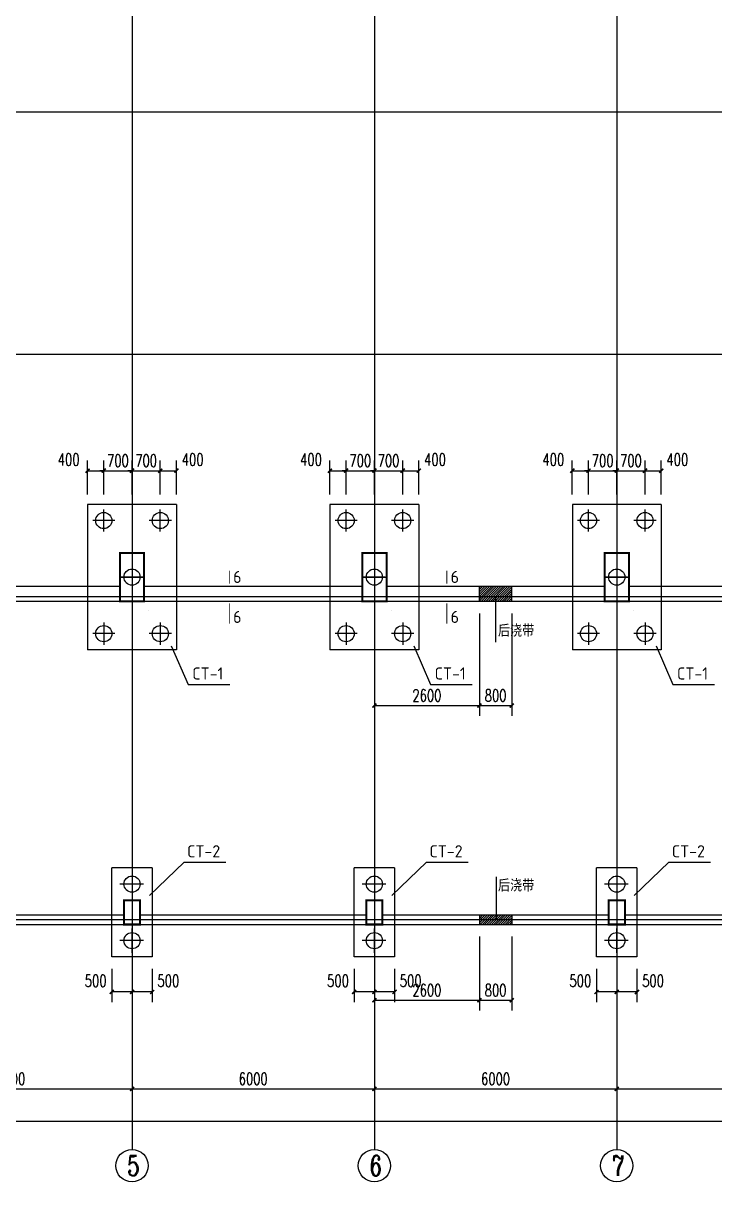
# Model space of a CAD drawing. Extents: x -73672 to 366960, y -527333 to 140666.
# Drawn here: x 213079 to 230202, y -4262 to 24421 of the extents above; entities that cross this region are included whole.
import ezdxf
from ezdxf.enums import TextEntityAlignment as Align

# ---------------------------------------------------------------- set-up
doc = ezdxf.new("R2010")
doc.units = 0
doc.header["$LTSCALE"] = 1000
doc.header["$MEASUREMENT"] = 0
for name, color, linetype in [('AXIS', 3, 'Continuous'), ('AXIS_TEXT', 7, 'Continuous'), ('COLUMN', 9, 'Continuous'), ('E_WINDOW', 4, 'Continuous'), ('NUM', 3, 'Continuous'), ('TEXT', 3, 'Continuous'), ('WALL', 9, 'Continuous'), ('建-尺寸', 3, 'Continuous')]:
    doc.layers.add(name, color=color, linetype=linetype)
doc.styles.add('_TCH_AXIS', font='COMPLEX', dxfattribs={"bigfont": 'GBCBIG'})
doc.styles.add('_TCH_DIM_T3', font='SIMPLEX', dxfattribs={"width": 0.705882, "bigfont": 'GBCBIG'})
doc.styles.add('A-DIM_T3', font='SIMPLEX', dxfattribs={"width": 0.705882, "bigfont": 'GBCBIG'})
doc.styles.add('COMPLEX', font='COMPLEX', dxfattribs={"bigfont": 'Tssdchn.shx'})
doc.styles.add('TSSD_Norm', font='Tssdeng.shx', dxfattribs={"bigfont": 'hztxt.shx'})
doc.dimstyles.new('_TCH_ARCH-100', dxfattribs={"dimtxt": 297.5, "dimasz": 100, "dimexe": 250, "dimexo": 300, "dimgap": 100, "dimtad": 1, "dimdec": 0, "dimzin": 0, "dimdsep": 46, "dimtxsty": '_TCH_DIM_T3', "dimblk": 'ARCHTICK', "dimcen": 0.09, "dimclrt": 7, "dimazin": 2, "dimtfac": 1, "dimtdec": 0, "dimtix": 1, "dimtmove": 2, "dimatfit": 3, "dimfxl": 0, "dimtolj": 1, "dimtzin": 0, "dimarcsym": 0})
doc.dimstyles.new('A-DIM-100', dxfattribs={"dimtxt": 297.5, "dimasz": 100, "dimexe": 250, "dimexo": 300, "dimgap": 100, "dimtad": 1, "dimdec": 0, "dimzin": 0, "dimdsep": 46, "dimtxsty": 'A-DIM_T3', "dimblk": 'ARCHTICK', "dimcen": 0.09, "dimclrt": 7, "dimazin": 2, "dimtfac": 1, "dimtdec": 0, "dimtix": 1, "dimtmove": 2, "dimatfit": 3, "dimfxl": 0, "dimtolj": 1, "dimtzin": 0, "dimarcsym": 0})
pattern_1 = [(45, (300577.177, -106642.165), (-28.0633, 28.0633), [])]

# ---------------------------------------------------------------- blocks, each defined once
blk = doc.blocks.new('_reinbk')
blk.add_line((0, 0), (0, 0))
blk = doc.blocks.new('_AXISO')
blk.add_circle((0, 0), 0.5)
at = {"layer": 'AXIS_TEXT', "style": 'COMPLEX'}
blk.add_attdef('A', text='', height=0.56, dxfattribs=at).set_placement((-0.25, -0.28), (0.25, -0.28), align=Align.FIT)
blk = doc.blocks.new('_ArchTick')
at = {"color": 0, "linetype": 'ByBlock', "const_width": 0.4}
blk.add_lwpolyline([(-0.5, -0.5), (0.5, 0.5)], dxfattribs=at)
blk = doc.blocks.new('*D7920')
at = {"layer": 'AXIS', "color": 0, "lineweight": -2}
for p, q in [((191774, 238), (191774, -3012)), ((306114, 238), (306114, -3012)), ((191774, -2762), (306114, -2762))]:
    blk.add_line(p, q, dxfattribs=at)
at = {"layer": 'Defpoints', "color": 0}
for p in [(191774, 538), (306114, 538), (306114, -2762)]:
    blk.add_point(p, dxfattribs=at)
at = {"layer": 'AXIS', "color": 0, "linetype": 'ByBlock', "lineweight": -2, "xscale": 100, "yscale": 100, "zscale": 100, "rotation": 180}
blk.add_blockref('_ArchTick', (191774, -2762), dxfattribs=at)
at = {"layer": 'AXIS', "color": 0, "linetype": 'ByBlock', "lineweight": -2, "xscale": 100, "yscale": 100, "zscale": 100}
blk.add_blockref('_ArchTick', (306114, -2762), dxfattribs=at)
at = {"layer": 'AXIS', "color": 7, "insert": (248944, -2513), "char_height": 297.5, "attachment_point": 5, "style": '_TCH_DIM_T3'}
blk.add_mtext('\\A1;114340', dxfattribs=at)
blk = doc.blocks.new('*D7924')
at = {"layer": 'AXIS', "color": 0, "lineweight": -2}
for p, q in [((209774, 238), (209774, -2212)), ((215774, 238), (215774, -2212)), ((209774, -1962), (215774, -1962))]:
    blk.add_line(p, q, dxfattribs=at)
at = {"layer": 'Defpoints', "color": 0}
for p in [(209774, 538), (215774, 538), (215774, -1962)]:
    blk.add_point(p, dxfattribs=at)
at = {"layer": 'AXIS', "color": 0, "linetype": 'ByBlock', "lineweight": -2, "xscale": 100, "yscale": 100, "zscale": 100, "rotation": 180}
blk.add_blockref('_ArchTick', (209774, -1962), dxfattribs=at)
at = {"layer": 'AXIS', "color": 0, "linetype": 'ByBlock', "lineweight": -2, "xscale": 100, "yscale": 100, "zscale": 100}
blk.add_blockref('_ArchTick', (215774, -1962), dxfattribs=at)
at = {"layer": 'AXIS', "color": 7, "insert": (212774, -1713), "char_height": 297.5, "attachment_point": 5, "style": '_TCH_DIM_T3'}
blk.add_mtext('\\A1;6000', dxfattribs=at)
blk = doc.blocks.new('*D7925')
at = {"layer": 'AXIS', "color": 0, "lineweight": -2}
for p, q in [((215774, 238), (215774, -2212)), ((221774, 238), (221774, -2212)), ((215774, -1962), (221774, -1962))]:
    blk.add_line(p, q, dxfattribs=at)
at = {"layer": 'Defpoints', "color": 0}
for p in [(215774, 538), (221774, 538), (221774, -1962)]:
    blk.add_point(p, dxfattribs=at)
at = {"layer": 'AXIS', "color": 0, "linetype": 'ByBlock', "lineweight": -2, "xscale": 100, "yscale": 100, "zscale": 100, "rotation": 180}
blk.add_blockref('_ArchTick', (215774, -1962), dxfattribs=at)
at = {"layer": 'AXIS', "color": 0, "linetype": 'ByBlock', "lineweight": -2, "xscale": 100, "yscale": 100, "zscale": 100}
blk.add_blockref('_ArchTick', (221774, -1962), dxfattribs=at)
at = {"layer": 'AXIS', "color": 7, "insert": (218774, -1713), "char_height": 297.5, "attachment_point": 5, "style": '_TCH_DIM_T3'}
blk.add_mtext('\\A1;6000', dxfattribs=at)
blk = doc.blocks.new('*D7926')
at = {"layer": 'AXIS', "color": 0, "lineweight": -2}
for p, q in [((221774, 238), (221774, -2212)), ((227774, 238), (227774, -2212)), ((221774, -1962), (227774, -1962))]:
    blk.add_line(p, q, dxfattribs=at)
at = {"layer": 'Defpoints', "color": 0}
for p in [(221774, 538), (227774, 538), (227774, -1962)]:
    blk.add_point(p, dxfattribs=at)
at = {"layer": 'AXIS', "color": 0, "linetype": 'ByBlock', "lineweight": -2, "xscale": 100, "yscale": 100, "zscale": 100, "rotation": 180}
blk.add_blockref('_ArchTick', (221774, -1962), dxfattribs=at)
at = {"layer": 'AXIS', "color": 0, "linetype": 'ByBlock', "lineweight": -2, "xscale": 100, "yscale": 100, "zscale": 100}
blk.add_blockref('_ArchTick', (227774, -1962), dxfattribs=at)
at = {"layer": 'AXIS', "color": 7, "insert": (224774, -1713), "char_height": 297.5, "attachment_point": 5, "style": '_TCH_DIM_T3'}
blk.add_mtext('\\A1;6000', dxfattribs=at)
blk = doc.blocks.new('*D7927')
at = {"layer": 'AXIS', "color": 0, "lineweight": -2}
for p, q in [((227774, 238), (227774, -2212)), ((233774, 238), (233774, -2212)), ((227774, -1962), (233774, -1962))]:
    blk.add_line(p, q, dxfattribs=at)
at = {"layer": 'Defpoints', "color": 0}
for p in [(227774, 538), (233774, 538), (233774, -1962)]:
    blk.add_point(p, dxfattribs=at)
at = {"layer": 'AXIS', "color": 0, "linetype": 'ByBlock', "lineweight": -2, "xscale": 100, "yscale": 100, "zscale": 100, "rotation": 180}
blk.add_blockref('_ArchTick', (227774, -1962), dxfattribs=at)
at = {"layer": 'AXIS', "color": 0, "linetype": 'ByBlock', "lineweight": -2, "xscale": 100, "yscale": 100, "zscale": 100}
blk.add_blockref('_ArchTick', (233774, -1962), dxfattribs=at)
at = {"layer": 'AXIS', "color": 7, "insert": (230774, -1713), "char_height": 297.5, "attachment_point": 5, "style": '_TCH_DIM_T3'}
blk.add_mtext('\\A1;6000', dxfattribs=at)
blk = doc.blocks.new('*D8069')
at = {"layer": 'Defpoints', "color": 0}
for p in [(221074, 13343), (220674, 12457), (221074, 12457)]:
    blk.add_point(p, dxfattribs=at)
at = {"layer": '建-尺寸', "color": 0, "lineweight": -2}
for p, q in [((220674, 12757), (220674, 13593)), ((221074, 12757), (221074, 13593)), ((220674, 13343), (221074, 13343))]:
    blk.add_line(p, q, dxfattribs=at)
at = {"layer": '建-尺寸', "color": 0, "linetype": 'ByBlock', "lineweight": -2, "xscale": 100, "yscale": 100, "zscale": 100, "rotation": 180}
blk.add_blockref('_ArchTick', (220674, 13343), dxfattribs=at)
at = {"layer": '建-尺寸', "color": 0, "linetype": 'ByBlock', "lineweight": -2, "xscale": 100, "yscale": 100, "zscale": 100}
blk.add_blockref('_ArchTick', (221074, 13343), dxfattribs=at)
at = {"layer": '建-尺寸', "color": 7, "insert": (220204, 13618), "char_height": 297.5, "attachment_point": 5, "style": 'A-DIM_T3'}
blk.add_mtext('\\A1;400', dxfattribs=at)
blk = doc.blocks.new('*D8070')
at = {"layer": 'Defpoints', "color": 0}
for p in [(221774, 13343), (221074, 12457), (221774, 12457)]:
    blk.add_point(p, dxfattribs=at)
at = {"layer": '建-尺寸', "color": 0, "lineweight": -2}
for p, q in [((221074, 12757), (221074, 13593)), ((221774, 12757), (221774, 13593)), ((221074, 13343), (220974, 13343)), ((221074, 13343), (221774, 13343)), ((221774, 13343), (221874, 13343))]:
    blk.add_line(p, q, dxfattribs=at)
at = {"layer": '建-尺寸', "color": 0, "linetype": 'ByBlock', "lineweight": -2, "xscale": 100, "yscale": 100, "zscale": 100}
blk.add_blockref('_ArchTick', (221074, 13343), dxfattribs=at)
at = {"layer": '建-尺寸', "color": 0, "linetype": 'ByBlock', "lineweight": -2, "xscale": 100, "yscale": 100, "zscale": 100, "rotation": 180}
blk.add_blockref('_ArchTick', (221774, 13343), dxfattribs=at)
at = {"layer": '建-尺寸', "color": 7, "insert": (221424, 13591), "char_height": 297.5, "attachment_point": 5, "style": 'A-DIM_T3'}
blk.add_mtext('\\A1;700', dxfattribs=at)
blk = doc.blocks.new('*D8071')
at = {"layer": 'Defpoints', "color": 0}
for p in [(222474, 13343), (221774, 12457), (222474, 12457)]:
    blk.add_point(p, dxfattribs=at)
at = {"layer": '建-尺寸', "color": 0, "lineweight": -2}
for p, q in [((221774, 12757), (221774, 13593)), ((222474, 12757), (222474, 13593)), ((221774, 13343), (221674, 13343)), ((221774, 13343), (222474, 13343)), ((222474, 13343), (222574, 13343))]:
    blk.add_line(p, q, dxfattribs=at)
at = {"layer": '建-尺寸', "color": 0, "linetype": 'ByBlock', "lineweight": -2, "xscale": 100, "yscale": 100, "zscale": 100}
blk.add_blockref('_ArchTick', (221774, 13343), dxfattribs=at)
at = {"layer": '建-尺寸', "color": 0, "linetype": 'ByBlock', "lineweight": -2, "xscale": 100, "yscale": 100, "zscale": 100, "rotation": 180}
blk.add_blockref('_ArchTick', (222474, 13343), dxfattribs=at)
at = {"layer": '建-尺寸', "color": 7, "insert": (222124, 13591), "char_height": 297.5, "attachment_point": 5, "style": 'A-DIM_T3'}
blk.add_mtext('\\A1;700', dxfattribs=at)
blk = doc.blocks.new('*D8072')
at = {"layer": 'Defpoints', "color": 0}
for p in [(222874, 13343), (222474, 12457), (222874, 12457)]:
    blk.add_point(p, dxfattribs=at)
at = {"layer": '建-尺寸', "color": 0, "lineweight": -2}
for p, q in [((222474, 12757), (222474, 13593)), ((222874, 12757), (222874, 13593)), ((222474, 13343), (222874, 13343))]:
    blk.add_line(p, q, dxfattribs=at)
at = {"layer": '建-尺寸', "color": 0, "linetype": 'ByBlock', "lineweight": -2, "xscale": 100, "yscale": 100, "zscale": 100, "rotation": 180}
blk.add_blockref('_ArchTick', (222474, 13343), dxfattribs=at)
at = {"layer": '建-尺寸', "color": 0, "linetype": 'ByBlock', "lineweight": -2, "xscale": 100, "yscale": 100, "zscale": 100}
blk.add_blockref('_ArchTick', (222874, 13343), dxfattribs=at)
at = {"layer": '建-尺寸', "color": 7, "insert": (223274, 13618), "char_height": 297.5, "attachment_point": 5, "style": 'A-DIM_T3'}
blk.add_mtext('\\A1;400', dxfattribs=at)
blk = doc.blocks.new('*D8073')
at = {"layer": 'Defpoints', "color": 0}
for p in [(215074, 13343), (214674, 12457), (215074, 12457)]:
    blk.add_point(p, dxfattribs=at)
at = {"layer": '建-尺寸', "color": 0, "lineweight": -2}
for p, q in [((214674, 12757), (214674, 13593)), ((215074, 12757), (215074, 13593)), ((214674, 13343), (215074, 13343))]:
    blk.add_line(p, q, dxfattribs=at)
at = {"layer": '建-尺寸', "color": 0, "linetype": 'ByBlock', "lineweight": -2, "xscale": 100, "yscale": 100, "zscale": 100, "rotation": 180}
blk.add_blockref('_ArchTick', (214674, 13343), dxfattribs=at)
at = {"layer": '建-尺寸', "color": 0, "linetype": 'ByBlock', "lineweight": -2, "xscale": 100, "yscale": 100, "zscale": 100}
blk.add_blockref('_ArchTick', (215074, 13343), dxfattribs=at)
at = {"layer": '建-尺寸', "color": 7, "insert": (214204, 13618), "char_height": 297.5, "attachment_point": 5, "style": 'A-DIM_T3'}
blk.add_mtext('\\A1;400', dxfattribs=at)
blk = doc.blocks.new('*D8074')
at = {"layer": 'Defpoints', "color": 0}
for p in [(215774, 13343), (215074, 12457), (215774, 12457)]:
    blk.add_point(p, dxfattribs=at)
at = {"layer": '建-尺寸', "color": 0, "lineweight": -2}
for p, q in [((215074, 12757), (215074, 13593)), ((215774, 12757), (215774, 13593)), ((215074, 13343), (214974, 13343)), ((215074, 13343), (215774, 13343)), ((215774, 13343), (215874, 13343))]:
    blk.add_line(p, q, dxfattribs=at)
at = {"layer": '建-尺寸', "color": 0, "linetype": 'ByBlock', "lineweight": -2, "xscale": 100, "yscale": 100, "zscale": 100}
blk.add_blockref('_ArchTick', (215074, 13343), dxfattribs=at)
at = {"layer": '建-尺寸', "color": 0, "linetype": 'ByBlock', "lineweight": -2, "xscale": 100, "yscale": 100, "zscale": 100, "rotation": 180}
blk.add_blockref('_ArchTick', (215774, 13343), dxfattribs=at)
at = {"layer": '建-尺寸', "color": 7, "insert": (215424, 13591), "char_height": 297.5, "attachment_point": 5, "style": 'A-DIM_T3'}
blk.add_mtext('\\A1;700', dxfattribs=at)
blk = doc.blocks.new('*D8075')
at = {"layer": 'Defpoints', "color": 0}
for p in [(216474, 13343), (215774, 12457), (216474, 12457)]:
    blk.add_point(p, dxfattribs=at)
at = {"layer": '建-尺寸', "color": 0, "lineweight": -2}
for p, q in [((215774, 12757), (215774, 13593)), ((216474, 12757), (216474, 13593)), ((215774, 13343), (215674, 13343)), ((215774, 13343), (216474, 13343)), ((216474, 13343), (216574, 13343))]:
    blk.add_line(p, q, dxfattribs=at)
at = {"layer": '建-尺寸', "color": 0, "linetype": 'ByBlock', "lineweight": -2, "xscale": 100, "yscale": 100, "zscale": 100}
blk.add_blockref('_ArchTick', (215774, 13343), dxfattribs=at)
at = {"layer": '建-尺寸', "color": 0, "linetype": 'ByBlock', "lineweight": -2, "xscale": 100, "yscale": 100, "zscale": 100, "rotation": 180}
blk.add_blockref('_ArchTick', (216474, 13343), dxfattribs=at)
at = {"layer": '建-尺寸', "color": 7, "insert": (216124, 13591), "char_height": 297.5, "attachment_point": 5, "style": 'A-DIM_T3'}
blk.add_mtext('\\A1;700', dxfattribs=at)
blk = doc.blocks.new('*D8076')
at = {"layer": 'Defpoints', "color": 0}
for p in [(216874, 13343), (216474, 12457), (216874, 12457)]:
    blk.add_point(p, dxfattribs=at)
at = {"layer": '建-尺寸', "color": 0, "lineweight": -2}
for p, q in [((216474, 12757), (216474, 13593)), ((216874, 12757), (216874, 13593)), ((216474, 13343), (216874, 13343))]:
    blk.add_line(p, q, dxfattribs=at)
at = {"layer": '建-尺寸', "color": 0, "linetype": 'ByBlock', "lineweight": -2, "xscale": 100, "yscale": 100, "zscale": 100, "rotation": 180}
blk.add_blockref('_ArchTick', (216474, 13343), dxfattribs=at)
at = {"layer": '建-尺寸', "color": 0, "linetype": 'ByBlock', "lineweight": -2, "xscale": 100, "yscale": 100, "zscale": 100}
blk.add_blockref('_ArchTick', (216874, 13343), dxfattribs=at)
at = {"layer": '建-尺寸', "color": 7, "insert": (217274, 13618), "char_height": 297.5, "attachment_point": 5, "style": 'A-DIM_T3'}
blk.add_mtext('\\A1;400', dxfattribs=at)
blk = doc.blocks.new('*D8093')
at = {"layer": 'Defpoints', "color": 0}
for p in [(227074, 13343), (226674, 12457), (227074, 12457)]:
    blk.add_point(p, dxfattribs=at)
at = {"layer": '建-尺寸', "color": 0, "lineweight": -2}
for p, q in [((226674, 12757), (226674, 13593)), ((227074, 12757), (227074, 13593)), ((226674, 13343), (227074, 13343))]:
    blk.add_line(p, q, dxfattribs=at)
at = {"layer": '建-尺寸', "color": 0, "linetype": 'ByBlock', "lineweight": -2, "xscale": 100, "yscale": 100, "zscale": 100, "rotation": 180}
blk.add_blockref('_ArchTick', (226674, 13343), dxfattribs=at)
at = {"layer": '建-尺寸', "color": 0, "linetype": 'ByBlock', "lineweight": -2, "xscale": 100, "yscale": 100, "zscale": 100}
blk.add_blockref('_ArchTick', (227074, 13343), dxfattribs=at)
at = {"layer": '建-尺寸', "color": 7, "insert": (226204, 13618), "char_height": 297.5, "attachment_point": 5, "style": 'A-DIM_T3'}
blk.add_mtext('\\A1;400', dxfattribs=at)
blk = doc.blocks.new('*D8094')
at = {"layer": 'Defpoints', "color": 0}
for p in [(227774, 13343), (227074, 12457), (227774, 12457)]:
    blk.add_point(p, dxfattribs=at)
at = {"layer": '建-尺寸', "color": 0, "lineweight": -2}
for p, q in [((227074, 12757), (227074, 13593)), ((227774, 12757), (227774, 13593)), ((227074, 13343), (226974, 13343)), ((227074, 13343), (227774, 13343)), ((227774, 13343), (227874, 13343))]:
    blk.add_line(p, q, dxfattribs=at)
at = {"layer": '建-尺寸', "color": 0, "linetype": 'ByBlock', "lineweight": -2, "xscale": 100, "yscale": 100, "zscale": 100}
blk.add_blockref('_ArchTick', (227074, 13343), dxfattribs=at)
at = {"layer": '建-尺寸', "color": 0, "linetype": 'ByBlock', "lineweight": -2, "xscale": 100, "yscale": 100, "zscale": 100, "rotation": 180}
blk.add_blockref('_ArchTick', (227774, 13343), dxfattribs=at)
at = {"layer": '建-尺寸', "color": 7, "insert": (227424, 13591), "char_height": 297.5, "attachment_point": 5, "style": 'A-DIM_T3'}
blk.add_mtext('\\A1;700', dxfattribs=at)
blk = doc.blocks.new('*D8095')
at = {"layer": 'Defpoints', "color": 0}
for p in [(228474, 13343), (227774, 12457), (228474, 12457)]:
    blk.add_point(p, dxfattribs=at)
at = {"layer": '建-尺寸', "color": 0, "lineweight": -2}
for p, q in [((227774, 12757), (227774, 13593)), ((228474, 12757), (228474, 13593)), ((227774, 13343), (227674, 13343)), ((227774, 13343), (228474, 13343)), ((228474, 13343), (228574, 13343))]:
    blk.add_line(p, q, dxfattribs=at)
at = {"layer": '建-尺寸', "color": 0, "linetype": 'ByBlock', "lineweight": -2, "xscale": 100, "yscale": 100, "zscale": 100}
blk.add_blockref('_ArchTick', (227774, 13343), dxfattribs=at)
at = {"layer": '建-尺寸', "color": 0, "linetype": 'ByBlock', "lineweight": -2, "xscale": 100, "yscale": 100, "zscale": 100, "rotation": 180}
blk.add_blockref('_ArchTick', (228474, 13343), dxfattribs=at)
at = {"layer": '建-尺寸', "color": 7, "insert": (228124, 13591), "char_height": 297.5, "attachment_point": 5, "style": 'A-DIM_T3'}
blk.add_mtext('\\A1;700', dxfattribs=at)
blk = doc.blocks.new('*D8096')
at = {"layer": 'Defpoints', "color": 0}
for p in [(228874, 13343), (228474, 12457), (228874, 12457)]:
    blk.add_point(p, dxfattribs=at)
at = {"layer": '建-尺寸', "color": 0, "lineweight": -2}
for p, q in [((228474, 12757), (228474, 13593)), ((228874, 12757), (228874, 13593)), ((228474, 13343), (228874, 13343))]:
    blk.add_line(p, q, dxfattribs=at)
at = {"layer": '建-尺寸', "color": 0, "linetype": 'ByBlock', "lineweight": -2, "xscale": 100, "yscale": 100, "zscale": 100, "rotation": 180}
blk.add_blockref('_ArchTick', (228474, 13343), dxfattribs=at)
at = {"layer": '建-尺寸', "color": 0, "linetype": 'ByBlock', "lineweight": -2, "xscale": 100, "yscale": 100, "zscale": 100}
blk.add_blockref('_ArchTick', (228874, 13343), dxfattribs=at)
at = {"layer": '建-尺寸', "color": 7, "insert": (229274, 13618), "char_height": 297.5, "attachment_point": 5, "style": 'A-DIM_T3'}
blk.add_mtext('\\A1;400', dxfattribs=at)
blk = doc.blocks.new('*D8908')
at = {"layer": 'Defpoints', "color": 0}
for p in [(221774, 10108), (224374, 10108), (224374, 7528)]:
    blk.add_point(p, dxfattribs=at)
at = {"layer": '建-尺寸', "color": 0, "lineweight": -2}
for p, q in [((221774, 9808), (221774, 7278)), ((224374, 9808), (224374, 7278)), ((221774, 7528), (224374, 7528))]:
    blk.add_line(p, q, dxfattribs=at)
at = {"layer": '建-尺寸', "color": 0, "linetype": 'ByBlock', "lineweight": -2, "xscale": 100, "yscale": 100, "zscale": 100, "rotation": 180}
blk.add_blockref('_ArchTick', (221774, 7528), dxfattribs=at)
at = {"layer": '建-尺寸', "color": 0, "linetype": 'ByBlock', "lineweight": -2, "xscale": 100, "yscale": 100, "zscale": 100}
blk.add_blockref('_ArchTick', (224374, 7528), dxfattribs=at)
at = {"layer": '建-尺寸', "color": 7, "insert": (223074, 7777), "char_height": 297.5, "attachment_point": 5, "style": 'A-DIM_T3'}
blk.add_mtext('\\A1;2600', dxfattribs=at)
blk = doc.blocks.new('*D8909')
at = {"layer": 'Defpoints', "color": 0}
for p in [(224374, 10108), (225174, 10108), (225174, 7528)]:
    blk.add_point(p, dxfattribs=at)
at = {"layer": '建-尺寸', "color": 0, "lineweight": -2}
for p, q in [((224374, 9808), (224374, 7278)), ((225174, 9808), (225174, 7278)), ((224374, 7528), (225174, 7528))]:
    blk.add_line(p, q, dxfattribs=at)
at = {"layer": '建-尺寸', "color": 0, "linetype": 'ByBlock', "lineweight": -2, "xscale": 100, "yscale": 100, "zscale": 100, "rotation": 180}
blk.add_blockref('_ArchTick', (224374, 7528), dxfattribs=at)
at = {"layer": '建-尺寸', "color": 0, "linetype": 'ByBlock', "lineweight": -2, "xscale": 100, "yscale": 100, "zscale": 100}
blk.add_blockref('_ArchTick', (225174, 7528), dxfattribs=at)
at = {"layer": '建-尺寸', "color": 7, "insert": (224774, 7777), "char_height": 297.5, "attachment_point": 5, "style": 'A-DIM_T3'}
blk.add_mtext('\\A1;800', dxfattribs=at)
blk = doc.blocks.new('*D8910')
at = {"layer": 'Defpoints', "color": 0}
for p in [(221774, 2108), (224374, 2108), (224374, 232)]:
    blk.add_point(p, dxfattribs=at)
at = {"layer": '建-尺寸', "color": 0, "lineweight": -2}
for p, q in [((221774, 1808), (221774, -18)), ((224374, 1808), (224374, -18)), ((221774, 232), (224374, 232))]:
    blk.add_line(p, q, dxfattribs=at)
at = {"layer": '建-尺寸', "color": 0, "linetype": 'ByBlock', "lineweight": -2, "xscale": 100, "yscale": 100, "zscale": 100, "rotation": 180}
blk.add_blockref('_ArchTick', (221774, 232), dxfattribs=at)
at = {"layer": '建-尺寸', "color": 0, "linetype": 'ByBlock', "lineweight": -2, "xscale": 100, "yscale": 100, "zscale": 100}
blk.add_blockref('_ArchTick', (224374, 232), dxfattribs=at)
at = {"layer": '建-尺寸', "color": 7, "insert": (223074, 480), "char_height": 297.5, "attachment_point": 5, "style": 'A-DIM_T3'}
blk.add_mtext('\\A1;2600', dxfattribs=at)
blk = doc.blocks.new('*D8911')
at = {"layer": 'Defpoints', "color": 0}
for p in [(224374, 2108), (225174, 2108), (225174, 232)]:
    blk.add_point(p, dxfattribs=at)
at = {"layer": '建-尺寸', "color": 0, "lineweight": -2}
for p, q in [((224374, 1808), (224374, -18)), ((225174, 1808), (225174, -18)), ((224374, 232), (225174, 232))]:
    blk.add_line(p, q, dxfattribs=at)
at = {"layer": '建-尺寸', "color": 0, "linetype": 'ByBlock', "lineweight": -2, "xscale": 100, "yscale": 100, "zscale": 100, "rotation": 180}
blk.add_blockref('_ArchTick', (224374, 232), dxfattribs=at)
at = {"layer": '建-尺寸', "color": 0, "linetype": 'ByBlock', "lineweight": -2, "xscale": 100, "yscale": 100, "zscale": 100}
blk.add_blockref('_ArchTick', (225174, 232), dxfattribs=at)
at = {"layer": '建-尺寸', "color": 7, "insert": (224774, 480), "char_height": 297.5, "attachment_point": 5, "style": 'A-DIM_T3'}
blk.add_mtext('\\A1;800', dxfattribs=at)
blk = doc.blocks.new('*D8955')
at = {"layer": 'Defpoints', "color": 0}
for p in [(215774, 1308), (216274, 1308), (215774, 439)]:
    blk.add_point(p, dxfattribs=at)
at = {"layer": '建-尺寸', "color": 0, "lineweight": -2}
for p, q in [((215774, 1008), (215774, 189)), ((216274, 1008), (216274, 189)), ((216274, 439), (215774, 439))]:
    blk.add_line(p, q, dxfattribs=at)
at = {"layer": '建-尺寸', "color": 0, "linetype": 'ByBlock', "lineweight": -2, "xscale": 100, "yscale": 100, "zscale": 100, "rotation": 180}
blk.add_blockref('_ArchTick', (215774, 439), dxfattribs=at)
at = {"layer": '建-尺寸', "color": 0, "linetype": 'ByBlock', "lineweight": -2, "xscale": 100, "yscale": 100, "zscale": 100}
blk.add_blockref('_ArchTick', (216274, 439), dxfattribs=at)
at = {"layer": '建-尺寸', "color": 7, "insert": (216674, 714), "char_height": 297.5, "attachment_point": 5, "style": 'A-DIM_T3'}
blk.add_mtext('\\A1;500', dxfattribs=at)
blk = doc.blocks.new('*D8956')
at = {"layer": 'Defpoints', "color": 0}
for p in [(215274, 1308), (215774, 1308), (215274, 439)]:
    blk.add_point(p, dxfattribs=at)
at = {"layer": '建-尺寸', "color": 0, "lineweight": -2}
for p, q in [((215274, 1008), (215274, 189)), ((215774, 1008), (215774, 189)), ((215774, 439), (215274, 439))]:
    blk.add_line(p, q, dxfattribs=at)
at = {"layer": '建-尺寸', "color": 0, "linetype": 'ByBlock', "lineweight": -2, "xscale": 100, "yscale": 100, "zscale": 100, "rotation": 180}
blk.add_blockref('_ArchTick', (215274, 439), dxfattribs=at)
at = {"layer": '建-尺寸', "color": 0, "linetype": 'ByBlock', "lineweight": -2, "xscale": 100, "yscale": 100, "zscale": 100}
blk.add_blockref('_ArchTick', (215774, 439), dxfattribs=at)
at = {"layer": '建-尺寸', "color": 7, "insert": (214874, 714), "char_height": 297.5, "attachment_point": 5, "style": 'A-DIM_T3'}
blk.add_mtext('\\A1;500', dxfattribs=at)
blk = doc.blocks.new('*D8959')
at = {"layer": 'Defpoints', "color": 0}
for p in [(221774, 1308), (222274, 1308), (221774, 439)]:
    blk.add_point(p, dxfattribs=at)
at = {"layer": '建-尺寸', "color": 0, "lineweight": -2}
for p, q in [((221774, 1008), (221774, 189)), ((222274, 1008), (222274, 189)), ((222274, 439), (221774, 439))]:
    blk.add_line(p, q, dxfattribs=at)
at = {"layer": '建-尺寸', "color": 0, "linetype": 'ByBlock', "lineweight": -2, "xscale": 100, "yscale": 100, "zscale": 100, "rotation": 180}
blk.add_blockref('_ArchTick', (221774, 439), dxfattribs=at)
at = {"layer": '建-尺寸', "color": 0, "linetype": 'ByBlock', "lineweight": -2, "xscale": 100, "yscale": 100, "zscale": 100}
blk.add_blockref('_ArchTick', (222274, 439), dxfattribs=at)
at = {"layer": '建-尺寸', "color": 7, "insert": (222674, 714), "char_height": 297.5, "attachment_point": 5, "style": 'A-DIM_T3'}
blk.add_mtext('\\A1;500', dxfattribs=at)
blk = doc.blocks.new('*D8960')
at = {"layer": 'Defpoints', "color": 0}
for p in [(221274, 1308), (221774, 1308), (221274, 439)]:
    blk.add_point(p, dxfattribs=at)
at = {"layer": '建-尺寸', "color": 0, "lineweight": -2}
for p, q in [((221274, 1008), (221274, 189)), ((221774, 1008), (221774, 189)), ((221774, 439), (221274, 439))]:
    blk.add_line(p, q, dxfattribs=at)
at = {"layer": '建-尺寸', "color": 0, "linetype": 'ByBlock', "lineweight": -2, "xscale": 100, "yscale": 100, "zscale": 100, "rotation": 180}
blk.add_blockref('_ArchTick', (221274, 439), dxfattribs=at)
at = {"layer": '建-尺寸', "color": 0, "linetype": 'ByBlock', "lineweight": -2, "xscale": 100, "yscale": 100, "zscale": 100}
blk.add_blockref('_ArchTick', (221774, 439), dxfattribs=at)
at = {"layer": '建-尺寸', "color": 7, "insert": (220874, 714), "char_height": 297.5, "attachment_point": 5, "style": 'A-DIM_T3'}
blk.add_mtext('\\A1;500', dxfattribs=at)
blk = doc.blocks.new('*D8961')
at = {"layer": 'Defpoints', "color": 0}
for p in [(227774, 1308), (228274, 1308), (227774, 439)]:
    blk.add_point(p, dxfattribs=at)
at = {"layer": '建-尺寸', "color": 0, "lineweight": -2}
for p, q in [((227774, 1008), (227774, 189)), ((228274, 1008), (228274, 189)), ((228274, 439), (227774, 439))]:
    blk.add_line(p, q, dxfattribs=at)
at = {"layer": '建-尺寸', "color": 0, "linetype": 'ByBlock', "lineweight": -2, "xscale": 100, "yscale": 100, "zscale": 100, "rotation": 180}
blk.add_blockref('_ArchTick', (227774, 439), dxfattribs=at)
at = {"layer": '建-尺寸', "color": 0, "linetype": 'ByBlock', "lineweight": -2, "xscale": 100, "yscale": 100, "zscale": 100}
blk.add_blockref('_ArchTick', (228274, 439), dxfattribs=at)
at = {"layer": '建-尺寸', "color": 7, "insert": (228674, 714), "char_height": 297.5, "attachment_point": 5, "style": 'A-DIM_T3'}
blk.add_mtext('\\A1;500', dxfattribs=at)
blk = doc.blocks.new('*D8962')
at = {"layer": 'Defpoints', "color": 0}
for p in [(227274, 1308), (227774, 1308), (227274, 439)]:
    blk.add_point(p, dxfattribs=at)
at = {"layer": '建-尺寸', "color": 0, "lineweight": -2}
for p, q in [((227274, 1008), (227274, 189)), ((227774, 1008), (227774, 189)), ((227774, 439), (227274, 439))]:
    blk.add_line(p, q, dxfattribs=at)
at = {"layer": '建-尺寸', "color": 0, "linetype": 'ByBlock', "lineweight": -2, "xscale": 100, "yscale": 100, "zscale": 100, "rotation": 180}
blk.add_blockref('_ArchTick', (227274, 439), dxfattribs=at)
at = {"layer": '建-尺寸', "color": 0, "linetype": 'ByBlock', "lineweight": -2, "xscale": 100, "yscale": 100, "zscale": 100}
blk.add_blockref('_ArchTick', (227774, 439), dxfattribs=at)
at = {"layer": '建-尺寸', "color": 7, "insert": (226874, 714), "char_height": 297.5, "attachment_point": 5, "style": 'A-DIM_T3'}
blk.add_mtext('\\A1;500', dxfattribs=at)

msp = doc.modelspace()

# ---------------------------------------------------------------- hatches: boundary and pattern name
h = msp.add_hatch()
h.set_pattern_fill('ANSI31', color=256, scale=25)
h.set_pattern_definition(pattern_1)
h.paths.add_polyline_path([(224374.25, 10478.34), (224374.25, 10228.34), (225174.25, 10228.34), (225174.25, 10478.34)])
h.paths.add_polyline_path([(225174.25, 10108.34), (225174.25, 10228.34), (224374.25, 10228.34), (224374.25, 10108.34)])
h = msp.add_hatch()
h.set_pattern_fill('ANSI31', color=256, scale=25)
h.set_pattern_definition(pattern_1)
h.paths.add_polyline_path([(225174.25, 2228.34), (225174.25, 2348.34), (224374.25, 2348.34), (224374.25, 2228.34)])
h.paths.add_polyline_path([(225174.25, 2108.34), (225174.25, 2228.34), (224374.25, 2228.34), (224374.25, 2108.34)])

# ---------------------------------------------------------------- linework, layer by layer
at = {"color": 1}
for p, q in [((215774.25, 60065.53), (215774.25, -593.32)), ((221774.25, 60065.53), (221774.25, -593.32)), ((227774.25, 60065.53), (227774.25, -593.32)), ((189203.6, 22228.34), (308158.19, 22228.34)), ((189203.6, 16228.34), (308158.19, 16228.34)), ((189388.6, 10228.34), (308158.19, 10228.34)), ((189388.6, 2228.34), (308158.19, 2228.34))]:
    msp.add_line(p, q, dxfattribs=at)
at = {"color": 0}
for p, q in [((215474.25, 10708.34), (216074.25, 10708.34)), ((221474.25, 10708.34), (222074.25, 10708.34)), ((227474.25, 10708.34), (228074.25, 10708.34)), ((216746.32, 9007.38), (217165.57, 8051.47)), ((222746.32, 9007.38), (223165.57, 8051.47)), ((228746.32, 9007.38), (229165.57, 8051.47)), ((217165.57, 8051.47), (218196.94, 8051.47)), ((223165.57, 8051.47), (224196.94, 8051.47)), ((229165.57, 8051.47), (230196.94, 8051.47)), ((216274.25, 3508.34), (215274.25, 3508.34)), ((215274.25, 1308.34), (215274.25, 3508.34)), ((216206.23, 2829.07), (217062.28, 3650.19)), ((216274.25, 3508.34), (216274.25, 1308.34)), ((217062.28, 3650.19), (218093.65, 3650.19)), ((222274.25, 3508.34), (221274.25, 3508.34)), ((221274.25, 1308.34), (221274.25, 3508.34)), ((222206.23, 2829.07), (223062.28, 3650.19)), ((222274.25, 3508.34), (222274.25, 1308.34)), ((223062.28, 3650.19), (224093.65, 3650.19)), ((228274.25, 3508.34), (227274.25, 3508.34)), ((227274.25, 1308.34), (227274.25, 3508.34)), ((228206.23, 2829.07), (229062.28, 3650.19)), ((228274.25, 3508.34), (228274.25, 1308.34)), ((229062.28, 3650.19), (230093.65, 3650.19)), ((224790.33, 3292.2), (224790.33, 2228.34)), ((224374.25, 2348.34), (224374.25, 2108.34)), ((225174.25, 2348.34), (225174.25, 2108.34)), ((216274.25, 1308.34), (215274.25, 1308.34)), ((222274.25, 1308.34), (221274.25, 1308.34)), ((228274.25, 1308.34), (227274.25, 1308.34))]:
    msp.add_line(p, q, dxfattribs=at)
for p, q in [((224374.25, 10108.34), (224374.25, 10478.34)), ((225174.25, 10108.34), (225174.25, 10478.34)), ((224774.25, 10228.34), (224774.25, 9099.59)), ((215774.25, 2108.34), (215774.25, 608.34))]:
    msp.add_line(p, q)
at = {"color": 0, "const_width": 50}
for points in [[(215474.25, 11308.34), (215474.25, 10108.34), (216074.25, 10108.34), (216074.25, 11308.34), (215474.25, 11308.34)], [(221474.25, 11308.34), (221474.25, 10108.34), (222074.25, 10108.34), (222074.25, 11308.34), (221474.25, 11308.34)], [(227474.25, 11308.34), (227474.25, 10108.34), (228074.25, 10108.34), (228074.25, 11308.34), (227474.25, 11308.34)], [(215974.25, 2108.34), (215974.25, 2708.34), (215574.25, 2708.34), (215574.25, 2108.34), (215974.25, 2108.34)], [(215574.25, 2108.34), (215974.25, 2108.34), (215974.25, 2708.34), (215574.25, 2708.34), (215574.25, 2108.34)], [(221974.25, 2108.34), (221974.25, 2708.34), (221574.25, 2708.34), (221574.25, 2108.34), (221974.25, 2108.34)], [(221574.25, 2108.34), (221974.25, 2108.34), (221974.25, 2708.34), (221574.25, 2708.34), (221574.25, 2108.34)], [(227974.25, 2108.34), (227974.25, 2708.34), (227574.25, 2708.34), (227574.25, 2108.34), (227974.25, 2108.34)], [(227574.25, 2108.34), (227974.25, 2108.34), (227974.25, 2708.34), (227574.25, 2708.34), (227574.25, 2108.34)]]:
    msp.add_lwpolyline(points, dxfattribs=at)
at = {"const_width": 20}
for points in [[(218182, 10864.93), (218182, 10545.56)], [(223567.36, 10864.93), (223567.36, 10545.56)], [(218182, 10059.96), (218182, 9555.59)], [(223567.36, 10059.96), (223567.36, 9555.59)]]:
    msp.add_lwpolyline(points, dxfattribs=at)
at = {"layer": 'AXIS'}
for p, q in [((214674.36, 12508.18), (214674.36, 8908.5)), ((216874.14, 12508.18), (214674.36, 12508.18)), ((215074.36, 11833.86), (215074.36, 12382.49)), ((216474.14, 11833.86), (216474.14, 12382.49)), ((216874.14, 12508.18), (216874.14, 8908.5)), ((220674.36, 12508.18), (220674.36, 8908.5)), ((222874.14, 12508.18), (220674.36, 12508.18)), ((221074.36, 11833.86), (221074.36, 12382.49)), ((222474.14, 11833.86), (222474.14, 12382.49)), ((222874.14, 12508.18), (222874.14, 8908.5)), ((226674.36, 12508.18), (226674.36, 8908.5)), ((228874.14, 12508.18), (226674.36, 12508.18)), ((227074.36, 11833.86), (227074.36, 12382.49)), ((228474.14, 11833.86), (228474.14, 12382.49)), ((228874.14, 12508.18), (228874.14, 8908.5)), ((215348.68, 12108.18), (214800.04, 12108.18)), ((216748.46, 12108.18), (216199.82, 12108.18)), ((221348.68, 12108.18), (220800.04, 12108.18)), ((222748.46, 12108.18), (222199.82, 12108.18)), ((227348.68, 12108.18), (226800.04, 12108.18)), ((228748.46, 12108.18), (228199.82, 12108.18)), ((215774.25, 10982.66), (215774.25, 10434.02)), ((221774.25, 10982.66), (221774.25, 10434.02)), ((227774.25, 10982.66), (227774.25, 10434.02)), ((216043.07, 10708.34), (215505.43, 10708.34)), ((222043.07, 10708.34), (221505.43, 10708.34)), ((228043.07, 10708.34), (227505.43, 10708.34)), ((215074.36, 9582.82), (215074.36, 9034.18)), ((216474.14, 9582.82), (216474.14, 9034.18)), ((221074.36, 9582.82), (221074.36, 9034.18)), ((222474.14, 9582.82), (222474.14, 9034.18)), ((227074.36, 9582.82), (227074.36, 9034.18)), ((228474.14, 9582.82), (228474.14, 9034.18)), ((215348.68, 9308.5), (214800.04, 9308.5)), ((216748.46, 9308.5), (216199.82, 9308.5)), ((221348.68, 9308.5), (220800.04, 9308.5)), ((222748.46, 9308.5), (222199.82, 9308.5)), ((227348.68, 9308.5), (226800.04, 9308.5)), ((228748.46, 9308.5), (228199.82, 9308.5)), ((216874.14, 8908.5), (214674.36, 8908.5)), ((222874.14, 8908.5), (220674.36, 8908.5)), ((228874.14, 8908.5), (226674.36, 8908.5)), ((215774.25, 538.09), (215774.25, -3461.91)), ((221774.25, 538.09), (221774.25, -3461.91)), ((227774.25, 538.09), (227774.25, -3461.91))]:
    msp.add_line(p, q, dxfattribs=at)
at = {"layer": 'COLUMN'}
for points in [[(215474.25, 10108.34), (216074.25, 10108.34), (216074.25, 11308.34), (215474.25, 11308.34)], [(221474.25, 10108.34), (222074.25, 10108.34), (222074.25, 11308.34), (221474.25, 11308.34)], [(227474.25, 10108.34), (228074.25, 10108.34), (228074.25, 11308.34), (227474.25, 11308.34)]]:
    msp.add_lwpolyline(points, close=True, dxfattribs=at)
for points in [[(215974.25, 2708.34), (215574.25, 2708.34)], [(215574.25, 2708.34), (215574.25, 2108.34)], [(215574.25, 2708.34), (215574.25, 2108.34)], [(215974.25, 2708.34), (215574.25, 2708.34)], [(215974.25, 2108.34), (215974.25, 2708.34)], [(215974.25, 2108.34), (215974.25, 2708.34)], [(221974.25, 2708.34), (221574.25, 2708.34)], [(221574.25, 2708.34), (221574.25, 2108.34)], [(221574.25, 2708.34), (221574.25, 2108.34)], [(221974.25, 2708.34), (221574.25, 2708.34)], [(221974.25, 2108.34), (221974.25, 2708.34)], [(221974.25, 2108.34), (221974.25, 2708.34)], [(227974.25, 2708.34), (227574.25, 2708.34)], [(227574.25, 2708.34), (227574.25, 2108.34)], [(227574.25, 2708.34), (227574.25, 2108.34)], [(227974.25, 2708.34), (227574.25, 2708.34)], [(227974.25, 2108.34), (227974.25, 2708.34)], [(227974.25, 2108.34), (227974.25, 2708.34)], [(215574.25, 2108.34), (215974.25, 2108.34)], [(215574.25, 2108.34), (215974.25, 2108.34)], [(221574.25, 2108.34), (221974.25, 2108.34)], [(221574.25, 2108.34), (221974.25, 2108.34)], [(227574.25, 2108.34), (227974.25, 2108.34)], [(227574.25, 2108.34), (227974.25, 2108.34)]]:
    msp.add_lwpolyline(points, dxfattribs=at)
at = {"layer": 'E_WINDOW'}
for p, q in [((215774.25, 3413.81), (215774.25, 2808.34)), ((221774.25, 3413.81), (221774.25, 2808.34)), ((227774.25, 3413.81), (227774.25, 2808.34)), ((216055.72, 3108.34), (215468.18, 3108.34)), ((222055.72, 3108.34), (221468.18, 3108.34)), ((228055.72, 3108.34), (227468.18, 3108.34)), ((215774.25, 1402.87), (215774.25, 2008.34)), ((221774.25, 1402.87), (221774.25, 2008.34)), ((227774.25, 1402.87), (227774.25, 2008.34)), ((216055.72, 1708.34), (215468.18, 1708.34)), ((222055.72, 1708.34), (221468.18, 1708.34)), ((228055.72, 1708.34), (227468.18, 1708.34))]:
    msp.add_line(p, q, dxfattribs=at)
for centre in [(215074.36, 12108.18), (216474.14, 12108.18), (221074.36, 12108.18), (222474.14, 12108.18), (227074.36, 12108.18), (228474.14, 12108.18), (215774.25, 10708.34), (221774.25, 10708.34), (227774.25, 10708.34), (215074.36, 9308.5), (216474.14, 9308.5), (221074.36, 9308.5), (222474.14, 9308.5), (227074.36, 9308.5), (228474.14, 9308.5), (215774.25, 3108.34), (221774.25, 3108.34), (227774.25, 3108.34), (215774.25, 1708.34), (221774.25, 1708.34), (227774.25, 1708.34)]:
    msp.add_circle(centre, 200, dxfattribs=at)
at = {"layer": 'WALL'}
for p, q in [((215474.25, 10478.34), (210074.25, 10478.34)), ((221474.25, 10478.34), (216074.25, 10478.34)), ((227474.25, 10478.34), (222074.25, 10478.34)), ((233474.25, 10478.34), (228074.25, 10478.34)), ((215474.25, 10108.34), (210074.25, 10108.34)), ((221474.25, 10108.34), (216074.25, 10108.34)), ((227474.25, 10108.34), (222074.25, 10108.34)), ((233474.25, 10108.34), (228074.25, 10108.34)), ((209974.25, 2348.34), (215574.25, 2348.34)), ((215974.25, 2348.34), (221574.25, 2348.34)), ((221974.25, 2348.34), (227574.25, 2348.34)), ((227974.25, 2348.34), (233574.25, 2348.34)), ((209974.25, 2108.34), (215574.25, 2108.34)), ((215974.25, 2108.34), (221574.25, 2108.34)), ((221974.25, 2108.34), (227574.25, 2108.34)), ((227974.25, 2108.34), (233574.25, 2108.34))]:
    msp.add_line(p, q, dxfattribs=at)

# ---------------------------------------------------------------- block references
at = {"layer": 'AXIS'}
ref = msp.add_blockref('_AXISO', (215774.25, -3861.91), dxfattribs=dict(at, xscale=800, yscale=800, zscale=800))
ref.add_attrib('A', '5', (215655.03, -4115.26), dxfattribs={"color": 7, "height": 506.7, "style": '_TCH_AXIS', "width": 0.705882})
ref = msp.add_blockref('_AXISO', (221774.25, -3861.91), dxfattribs=dict(at, xscale=800, yscale=800, zscale=800))
ref.add_attrib('A', '6', (221655.03, -4115.26), dxfattribs={"color": 7, "height": 506.7, "style": '_TCH_AXIS', "width": 0.705882})
ref = msp.add_blockref('_AXISO', (227774.25, -3861.91), dxfattribs=dict(at, xscale=800, yscale=800, zscale=800))
ref.add_attrib('A', '7', (227655.03, -4115.26), dxfattribs={"color": 7, "height": 506.7, "style": '_TCH_AXIS', "width": 0.705882})
at = {"layer": 'TEXT', "xscale": 39.1883183999824, "yscale": 39.18831840000348, "zscale": 39.1883184, "rotation": 210.1413855520777}
for p in [(216190.62, 9892.26), (222190.62, 9892.26), (228190.62, 9892.26)]:
    msp.add_blockref('_reinbk', p, dxfattribs=at)

# ---------------------------------------------------------------- texts
at = {"layer": 'NUM', "style": 'TSSD_Norm'}
for s, p in [('6', (218380.19, 10562.65)), ('6', (223765.55, 10562.65)), ('6', (218380.19, 9572.67)), ('6', (223765.55, 9572.67)), ('后浇带', (225283.66, 9231.09)), ('CT-1', (217650.1, 8172.12)), ('CT-1', (223650.1, 8172.12)), ('CT-1', (229650.1, 8172.12)), ('CT-2', (217546.81, 3770.84)), ('CT-2', (223546.81, 3770.84)), ('CT-2', (229546.81, 3770.84)), ('后浇带', (225283.66, 2924.63))]:
    msp.add_text(s, height=300, dxfattribs=at).set_placement(p, align=Align.CENTER)

# ---------------------------------------------------------------- dimensions: what is measured, and where the dimension line sits
at = {"layer": 'AXIS'}
for p1, p2, distance, picture, middle in [((191774.25, 538.09), (306114.25, 538.09), -3300, '*D7920', (248944.25, -2513.16)), ((209774.25, 538.09), (215774.25, 538.09), -2500, '*D7924', (212774.25, -1713.16)), ((215774.25, 538.09), (221774.25, 538.09), -2500, '*D7925', (218774.25, -1713.16)), ((221774.25, 538.09), (227774.25, 538.09), -2500, '*D7926', (224774.25, -1713.16)), ((227774.25, 538.09), (233774.25, 538.09), -2500, '*D7927', (230774.25, -1713.16))]:
    dim = msp.add_aligned_dim(p1=p1, p2=p2, distance=distance, dimstyle='_TCH_ARCH-100', dxfattribs=at)
    dim.commit()
    dim.dimension.update_dxf_attribs({"geometry": picture, "text_midpoint": middle})
at = {"layer": '建-尺寸', "color": 0}
for base, p1, p2, angle, picture, middle in [((215074.36, 13342.51), (214674.36, 12457), (215074.36, 12457), 0, '*D8073', (214204.36, 13617.51)), ((216874.14, 13342.51), (216474.14, 12457), (216874.14, 12457), 0, '*D8076', (217274.14, 13617.51)), ((221074.36, 13342.51), (220674.36, 12457), (221074.36, 12457), 0, '*D8069', (220204.36, 13617.51)), ((222874.14, 13342.51), (222474.14, 12457), (222874.14, 12457), 0, '*D8072', (223274.14, 13617.51)), ((227074.36, 13342.51), (226674.36, 12457), (227074.36, 12457), 0, '*D8093', (226204.36, 13617.51)), ((228874.14, 13342.51), (228474.14, 12457), (228874.14, 12457), 0, '*D8096', (229274.14, 13617.51)), ((215274.25, 438.58), (215774.25, 1308.34), (215274.25, 1308.34), 180, '*D8956', (214874.25, 713.58)), ((215774.25, 438.58), (216274.25, 1308.34), (215774.25, 1308.34), 180, '*D8955', (216674.25, 713.58)), ((221274.25, 438.58), (221774.25, 1308.34), (221274.25, 1308.34), 180, '*D8960', (220874.25, 713.58)), ((221774.25, 438.58), (222274.25, 1308.34), (221774.25, 1308.34), 180, '*D8959', (222674.25, 713.58)), ((227274.25, 438.58), (227774.25, 1308.34), (227274.25, 1308.34), 180, '*D8962', (226874.25, 713.58)), ((227774.25, 438.58), (228274.25, 1308.34), (227774.25, 1308.34), 180, '*D8961', (228674.25, 713.58))]:
    dim = msp.add_linear_dim(base=base, p1=p1, p2=p2, angle=angle, dimstyle='A-DIM-100', dxfattribs=at)
    dim.commit()
    dim.dimension.update_dxf_attribs({"geometry": picture, "text_midpoint": middle, "dimtype": 161})
for p1, p2, distance, picture, middle in [((215074.36, 12457), (215774.25, 12457), 885.51, '*D8074', (215424.31, 13591.26)), ((215774.25, 12457), (216474.14, 12457), 885.51, '*D8075', (216124.2, 13591.26)), ((221074.36, 12457), (221774.25, 12457), 885.51, '*D8070', (221424.31, 13591.26)), ((221774.25, 12457), (222474.14, 12457), 885.51, '*D8071', (222124.2, 13591.26)), ((227074.36, 12457), (227774.25, 12457), 885.51, '*D8094', (227424.31, 13591.26)), ((227774.25, 12457), (228474.14, 12457), 885.51, '*D8095', (228124.2, 13591.26)), ((221774.25, 10108.34), (224374.25, 10108.34), -2580.55, '*D8908', (223074.25, 7776.54)), ((224374.25, 10108.34), (225174.25, 10108.34), -2580.55, '*D8909', (224774.25, 7776.54)), ((221774.25, 2108.34), (224374.25, 2108.34), -1876.68, '*D8910', (223074.25, 480.4)), ((224374.25, 2108.34), (225174.25, 2108.34), -1876.68, '*D8911', (224774.25, 480.4))]:
    dim = msp.add_aligned_dim(p1=p1, p2=p2, distance=distance, dimstyle='A-DIM-100', dxfattribs=at)
    dim.commit()
    dim.dimension.update_dxf_attribs({"geometry": picture, "text_midpoint": middle})

doc.saveas('drawing.dxf')
